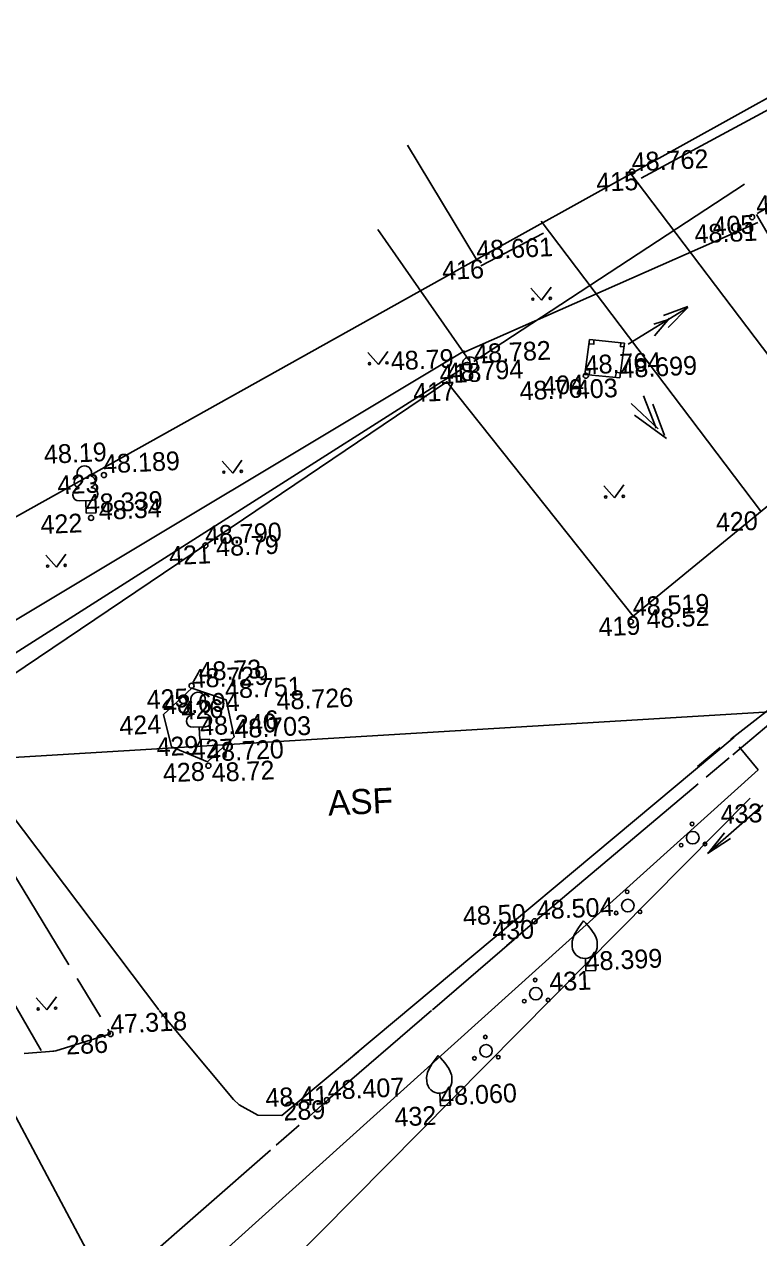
# Model space of a CAD drawing. Extents: x 641801 to 642265, y 6456380 to 6456844.
# Drawn here: x 641922.36 to 641951.68, y 6456676.89 to 6456725.32 of the extents above; entities that cross this region are included whole.
import ezdxf

# ---------------------------------------------------------------- set-up
doc = ezdxf.new("R2010")
doc.units = 0
for name, color, linetype in [('Level 1', 7, 'Continuous'), ('Level 10', 7, 'Continuous'), ('Level 14', 7, 'Continuous'), ('Level 15', 7, 'Continuous'), ('Level 17', 7, 'Continuous'), ('Level 20', 7, 'Continuous'), ('Level 28', 7, 'Continuous'), ('Level 3', 7, 'Continuous'), ('Level 30', 7, 'Continuous'), ('Level 4', 7, 'Continuous'), ('Level 41', 7, 'Continuous'), ('Level 58', 7, 'Continuous'), ('Level 59', 7, 'Continuous'), ('Level 62', 7, 'Continuous'), ('Level 63', 7, 'Continuous')]:
    doc.layers.add(name, color=color, linetype=linetype)

msp = doc.modelspace()

# ---------------------------------------------------------------- linework, layer by layer
at = {"layer": 'Level 1'}
for p, q in [((641951.608, 6456717.77), (641956.878, 6456720.762)), ((641951.59, 6456717.726), (641953.639, 6456714.194)), ((641946.465, 6456712.56), (641948.851, 6456714.019)), ((641948.849, 6456714.059), (641947.876, 6456713.696)), ((641948.851, 6456714.019), (641948.057, 6456713.229)), ((641948.081, 6456713.547), (641947.496, 6456713.361)), ((641948.119, 6456713.589), (641947.518, 6456712.887)), ((641944.741, 6456711.35), (641944.922, 6456712.739)), ((641946.315, 6456712.596), (641944.922, 6456712.739)), ((641945.094, 6456712.697), (641945.089, 6456712.544)), ((641945.077, 6456712.555), (641944.912, 6456712.571)), ((641946.134, 6456711.208), (641946.315, 6456712.596)), ((641946.15, 6456712.464), (641946.303, 6456712.448)), ((641946.178, 6456712.618), (641946.162, 6456712.453)), ((641946.134, 6456711.208), (641944.741, 6456711.35)), ((641944.915, 6456711.514), (641944.785, 6456711.532)), ((641944.938, 6456711.515), (641944.911, 6456711.338)), ((641944.938, 6456711.515), (641944.938, 6456711.515)), ((641945.998, 6456711.436), (641945.95, 6456711.222)), ((641946.153, 6456711.396), (641945.998, 6456711.436)), ((641947.084, 6456710.495), (641947.58, 6456709.211)), ((641946.583, 6456710.194), (641947.661, 6456709.175)), ((641947.456, 6456710.156), (641947.911, 6456708.909)), ((641946.724, 6456709.725), (641947.995, 6456708.795)), ((641951.837, 6456694.152), (641949.631, 6456692.225)), ((641949.631, 6456692.225), (641950.553, 6456692.823)), ((641950.305, 6456693.05), (641949.706, 6456692.308))]:
    msp.add_line(p, q, dxfattribs=at)
at = {"layer": 'Level 10'}
for p, q in [((641946.988, 6456719.187), (641957.143, 6456724.656)), ((641940.58, 6456715.677), (641943.093, 6456716.984)), ((641924.54, 6456706.83), (641924.541, 6456706.798)), ((641925.039, 6456706.853), (641925.04, 6456706.821)), ((641925.064, 6456706.322), (641924.565, 6456706.298)), ((641924.838, 6456705.811), (641924.814, 6456706.31)), ((641925.237, 6456705.829), (641924.838, 6456705.811)), ((641929.073, 6456697.797), (641929.075, 6456697.764)), ((641929.572, 6456697.82), (641929.574, 6456697.788)), ((641929.597, 6456697.289), (641929.098, 6456697.265)), ((641929.371, 6456696.778), (641929.348, 6456697.277)), ((641929.771, 6456696.796), (641929.371, 6456696.778)), ((641944.78, 6456687.541), (641944.757, 6456688.04)), ((641945.179, 6456687.56), (641944.78, 6456687.541)), ((641938.976, 6456682.164), (641938.953, 6456682.664)), ((641939.376, 6456682.183), (641938.976, 6456682.164))]:
    msp.add_line(p, q, dxfattribs=at)
for points in [[(641944.234, 6456688.516), (641944.227, 6456688.666), (641944.234, 6456688.732), (641944.265, 6456688.862), (641944.315, 6456688.988), (641944.451, 6456689.227), (641944.601, 6456689.439), (641944.686, 6456689.538)], [(641945.232, 6456688.563), (641945.225, 6456688.713), (641945.213, 6456688.778), (641945.169, 6456688.904), (641945.107, 6456689.025), (641944.95, 6456689.251), (641944.781, 6456689.448), (641944.686, 6456689.538)], [(641938.43, 6456683.14), (641938.423, 6456683.289), (641938.43, 6456683.355), (641938.461, 6456683.485), (641938.512, 6456683.611), (641938.647, 6456683.85), (641938.797, 6456684.063), (641938.882, 6456684.162)], [(641939.429, 6456683.187), (641939.422, 6456683.336), (641939.409, 6456683.401), (641939.365, 6456683.527), (641939.303, 6456683.648), (641939.146, 6456683.874), (641938.977, 6456684.071), (641938.882, 6456684.162)]]:
    msp.add_lwpolyline(points, dxfattribs=at)
for centre, radius in [((641949.017, 6456693.41), 0.0707), ((641949.043, 6456692.861), 0.25), ((641948.58, 6456692.564), 0.0707), ((641949.531, 6456692.608), 0.0707), ((641946.45, 6456690.151), 0.25), ((641946.424, 6456690.701), 0.0707), ((641945.987, 6456689.854), 0.0707), ((641946.939, 6456689.899), 0.0707), ((641942.755, 6456687.182), 0.0707), ((641942.781, 6456686.633), 0.25), ((641942.318, 6456686.336), 0.0707), ((641943.27, 6456686.381), 0.0707), ((641940.793, 6456684.353), 0.25), ((641940.767, 6456684.903), 0.0707), ((641940.33, 6456684.057), 0.0707), ((641941.281, 6456684.101), 0.0707)]:
    msp.add_circle(centre, radius, dxfattribs=at)
for centre, radius, start, end in [((641924.763, 6456707.409), 0.291, 335.2663, 210.1065), ((641924.579, 6456707.05), 0.224, 107.9305, 259.7655), ((641924.979, 6456707.068), 0.224, 285.6074, 77.4423), ((641924.553, 6456706.548), 0.25, 92.6864, 272.6864), ((641925.052, 6456706.571), 0.25, 272.6864, 92.6864), ((641929.296, 6456698.375), 0.291, 335.2663, 210.1065), ((641929.113, 6456698.017), 0.224, 107.9305, 259.7655), ((641929.512, 6456698.035), 0.224, 285.6074, 77.4423), ((641929.086, 6456697.515), 0.25, 92.6864, 272.6864), ((641929.586, 6456697.538), 0.25, 272.6864, 92.6864), ((641944.733, 6456688.54), 0.5, 182.6864, 2.6864), ((641938.929, 6456683.163), 0.5, 182.6864, 2.6864)]:
    msp.add_arc(centre, radius, start, end, dxfattribs=at)
at = {"layer": 'Level 14'}
for p, q in [((641940.305, 6456711.864), (641951.102, 6456718.941)), ((641940.123, 6456711.903), (641936.479, 6456717.14)), ((641912.945, 6456694.48), (641939.926, 6456711.624))]:
    msp.add_line(p, q, dxfattribs=at)
at = {"layer": 'Level 15'}
msp.add_line((641959.227, 6456698.318), (641897.073, 6456694.565), dxfattribs=at)
at = {"layer": 'Level 17'}
for p, q in [((641950.561, 6456696.79), (641964.965, 6456708.043)), ((641919.565, 6456696.797), (641927.734, 6456685.987)), ((641935.518, 6456684.181), (641950.693, 6456696.87)), ((641927.745, 6456685.964), (641930.708, 6456682.409)), ((641932.639, 6456681.772), (641935.707, 6456684.323)), ((641921.586, 6456682.54), (641927.411, 6456671.62)), ((641930.708, 6456682.409), (641930.942, 6456682.196)), ((641930.942, 6456682.196), (641931.688, 6456681.784)), ((641931.688, 6456681.784), (641932.639, 6456681.772))]:
    msp.add_line(p, q, dxfattribs=at)
at = {"layer": 'Level 20'}
for p, q in [((641951.643, 6456717.408), (641939.867, 6456712.212)), ((641896.904, 6456686.522), (641939.929, 6456712.289))]:
    msp.add_line(p, q, dxfattribs=at)
at = {"layer": 'Level 28'}
for p, q in [((641957.331, 6456725.325), (641940.418, 6456715.931)), ((641940.418, 6456715.931), (641937.664, 6456720.498)), ((641940.418, 6456715.931), (641914.993, 6456701.739)), ((641929.016, 6456671.895), (641951.332, 6456694.436))]:
    msp.add_line(p, q, dxfattribs=at)
at = {"layer": 'Level 3'}
for centre in [(641946.623, 6456719.442), (641951.411, 6456717.628), (641944.776, 6456711.298), (641925.544, 6456707.333), (641925.029, 6456705.622), (641929.592, 6456704.521), (641946.57, 6456701.485), (641929.042, 6456698.924), (641929.712, 6456695.731), (641942.733, 6456689.525), (641925.806, 6456685.026), (641934.442, 6456682.388)]:
    msp.add_circle(centre, 0.102, dxfattribs=at)
at = {"layer": 'Level 30'}
for p, q in [((641954.935, 6456708.317), (641946.493, 6456719.465)), ((641951.747, 6456705.902), (641942.987, 6456717.47)), ((641915.958, 6456696.574), (641923.039, 6456684.37)), ((641951.66, 6456695.572), (641950.892, 6456696.484)), ((641927.439, 6456673.747), (641951.66, 6456695.572))]:
    msp.add_line(p, q, dxfattribs=at)
for points in [[(641946.66, 6456701.705), (641946.66, 6456701.705), (641963.137, 6456715.186)], [(641946.66, 6456701.705), (641939.232, 6456711.054), (641929.593, 6456704.553), (641918.504, 6456697.074), (641918.64, 6456696.851)], [(641968.336, 6456711.066), (641950.645, 6456696.173)], [(641927.914, 6456697.781), (641929.053, 6456698.828)], [(641929.053, 6456698.828), (641930.426, 6456698.362), (641930.742, 6456696.88), (641929.673, 6456695.893), (641928.244, 6456696.481), (641927.914, 6456697.781)], [(641950.137, 6456696.464), (641949.231, 6456695.701)], [(641919.237, 6456695.867), (641924.14, 6456687.79)], [(641950.492, 6456696.044), (641949.585, 6456695.28)], [(641949.259, 6456695.006), (641942.831, 6456689.594), (641941.608, 6456688.54)], [(641941.912, 6456688.802), (641938.653, 6456685.992)], [(641924.476, 6456687.237), (641925.404, 6456685.708)], [(641938.62, 6456685.964), (641934.484, 6456682.398), (641933.728, 6456681.736)], [(641925.698, 6456685.224), (641925.811, 6456685.037), (641923.626, 6456684.347), (641923.508, 6456684.342)], [(641922.364, 6456684.248), (641923.547, 6456684.344)], [(641933.335, 6456681.391), (641932.422, 6456680.592)], [(641932.186, 6456680.385), (641926.836, 6456675.7), (641925.961, 6456674.416), (641925.921, 6456674.313)]]:
    msp.add_lwpolyline(points, dxfattribs=at)
at = {"layer": 'Level 4'}
for q in [(641939.844, 6456711.731), (641940.129, 6456712.045), (641940.443, 6456711.759), (641940.158, 6456711.446)]:
    msp.add_line((641940.144, 6456711.745), q, dxfattribs=at)
msp.add_circle((641940.144, 6456711.745), 0.3, dxfattribs=at)
at = {"layer": 'Level 41'}
for p, q in [((641942.587, 6456714.798), (641943.013, 6456714.312)), ((641943.013, 6456714.312), (641943.386, 6456714.835)), ((641936.07, 6456712.226), (641936.496, 6456711.74)), ((641936.496, 6456711.74), (641936.869, 6456712.263)), ((641930.255, 6456707.893), (641930.681, 6456707.407)), ((641930.681, 6456707.407), (641931.053, 6456707.93)), ((641945.499, 6456706.904), (641945.925, 6456706.418)), ((641945.925, 6456706.418), (641946.298, 6456706.941)), ((641923.225, 6456704.142), (641923.651, 6456703.657)), ((641923.651, 6456703.657), (641924.024, 6456704.18)), ((641923.27, 6456685.986), (641923.643, 6456686.509)), ((641922.844, 6456686.472), (641923.27, 6456685.986))]:
    msp.add_line(p, q, dxfattribs=at)
for centre, radius in [((641942.658, 6456714.351), 0.0428), ((641943.357, 6456714.384), 0.0452), ((641936.141, 6456711.779), 0.0428), ((641936.84, 6456711.811), 0.0452), ((641930.326, 6456707.446), 0.0428), ((641931.025, 6456707.479), 0.0452), ((641945.57, 6456706.457), 0.0428), ((641946.269, 6456706.489), 0.0452), ((641923.296, 6456703.695), 0.0428), ((641923.995, 6456703.728), 0.0452), ((641922.915, 6456686.025), 0.0428), ((641923.614, 6456686.057), 0.0452)]:
    msp.add_circle(centre, radius, dxfattribs=at)

# ---------------------------------------------------------------- texts
at = {"layer": 'Level 58'}
msp.add_text('ASF', height=0.9997, rotation=2.6864, dxfattribs=at).set_placement((641934.503, 6456693.741))
at = {"layer": 'Level 59'}
for s, p in [('48.81', (641949.128, 6456716.574)), ('48.79', (641937.009, 6456711.505)), ('48.76', (641942.147, 6456710.308)), ('48.19', (641923.164, 6456707.777)), ('48.34', (641925.352, 6456705.535)), ('48.79', (641930.032, 6456704.08)), ('48.52', (641947.215, 6456701.209)), ('48.73', (641929.335, 6456699.11)), ('48.72', (641929.859, 6456695.078)), ('48.50', (641939.886, 6456689.353)), ('48.41', (641932.004, 6456682.101))]:
    msp.add_text(s, height=0.7498, rotation=2.6864, dxfattribs=at).set_placement(p)
at = {"layer": 'Level 62'}
for s, height, p in [('415', 0.7498, (641945.209, 6456718.633)), ('405', 0.7498, (641949.85, 6456716.894)), ('416', 0.7498, (641939.056, 6456715.116)), ('418', 0.7498, (641938.951, 6456710.986)), ('404', 0.7498, (641943.048, 6456710.52)), ('403', 0.7498, (641944.392, 6456710.37)), ('417', 0.7498, (641937.905, 6456710.241)), ('423', 0.7498, (641923.702, 6456706.558)), ('420', 0.7498, (641949.984, 6456705.069)), ('422', 0.7498, (641923.027, 6456704.975)), ('421', 0.7498, (641928.159, 6456703.735)), ('419', 0.7498, (641945.297, 6456700.891)), ('425', 0.7498, (641927.265, 6456697.994)), ('426', 0.7498, (641928.648, 6456697.567)), ('424', 0.7498, (641926.174, 6456696.949)), ('6', 0.75, (641931.977, 6456697.179)), ('6', 0.75, (641931.977, 6456697.179)), ('429', 0.7498, (641927.656, 6456696.102)), ('427', 0.7498, (641929.058, 6456695.994)), ('428', 0.7498, (641927.915, 6456695.06)), ('433', 0.7498, (641950.167, 6456693.405)), ('430', 0.7498, (641941.056, 6456688.761)), ('431', 0.7498, (641943.335, 6456686.723)), ('286', 0.7498, (641924.048, 6456684.203)), ('289', 0.7498, (641932.721, 6456681.565)), ('432', 0.7498, (641937.154, 6456681.328))]:
    msp.add_text(s, height=height, rotation=2.6864, dxfattribs=at).set_placement(p)
at = {"layer": 'Level 63'}
for s, p in [('48.762', (641946.619, 6456719.449)), ('48.817', (641951.59, 6456717.726)), ('48.661', (641940.418, 6456715.931)), ('48.782', (641940.331, 6456711.801)), ('48.764', (641944.741, 6456711.35)), ('48.794', (641939.232, 6456711.054)), ('48.699', (641946.168, 6456711.204)), ('48.189', (641925.525, 6456707.394)), ('48.339', (641924.838, 6456705.811)), ('48.790', (641929.593, 6456704.553)), ('48.519', (641946.66, 6456701.705)), ('48.729', (641929.053, 6456698.828)), ('48.751', (641930.388, 6456698.4)), ('48.694', (641927.914, 6456697.781)), ('48.726', (641932.444, 6456697.952)), ('48.726', (641932.444, 6456697.952)), ('48.240', (641929.396, 6456696.934)), ('48.703', (641930.763, 6456696.825)), ('48.720', (641929.673, 6456695.893)), ('48.504', (641942.831, 6456689.594)), ('48.399', (641944.78, 6456687.541)), ('47.318', (641925.811, 6456685.037)), ('48.407', (641934.484, 6456682.398)), ('48.060', (641938.976, 6456682.164))]:
    msp.add_text(s, height=0.7498, rotation=2.6864, dxfattribs=at).set_placement(p)

doc.saveas('drawing.dxf')
